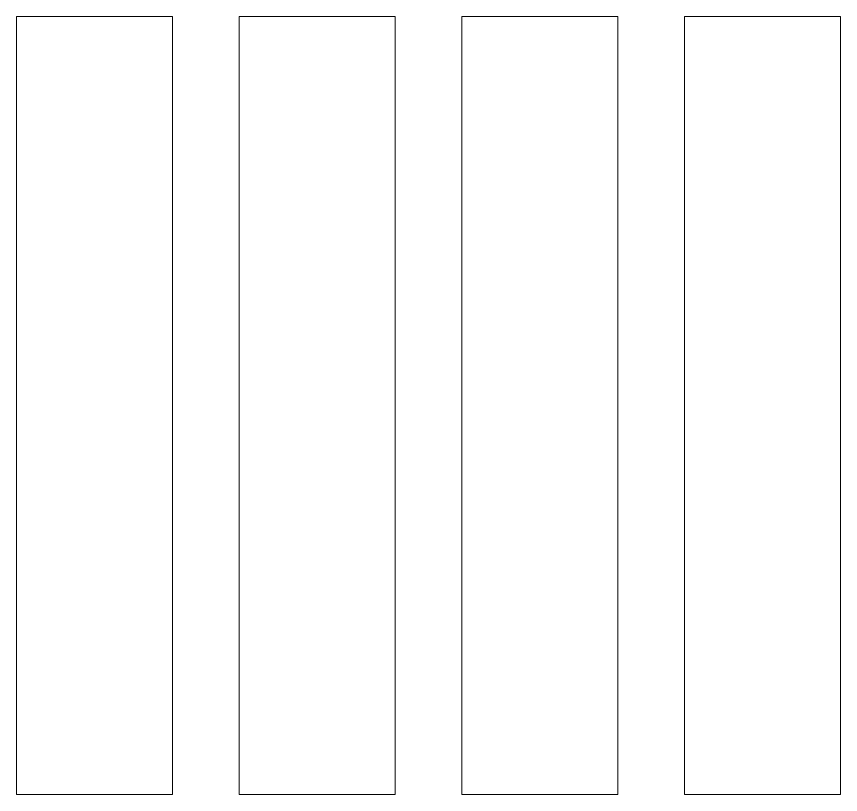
# Model space of a CAD drawing. Header units: centimetres. Extents: x -29.6 to 15.4, y -14.5 to 14.3.
# Drawn here: x 2.1 to 15.42, y -14.15 to -1.57 of the extents above; entities that cross this region are included whole.
import ezdxf

# ---------------------------------------------------------------- set-up
doc = ezdxf.new("R2010")
doc.units = ezdxf.units.CM
doc.header["$MEASUREMENT"] = 0

msp = doc.modelspace()

# ---------------------------------------------------------------- linework, layer by layer
at = {"lineweight": 9}
for points in [[(2.10328, -1.57043), (2.10328, -1.57043), (4.6233, -1.57043), (4.6233, -1.57043)], [(2.10328, -14.14942), (2.10328, -14.14942), (2.10328, -1.57043), (2.10328, -1.57043)], [(4.6233, -14.14942), (4.6233, -14.14942), (4.6233, -1.57043), (4.6233, -1.57043)], [(5.70331, -1.57043), (5.70331, -1.57043), (8.22332, -1.57043), (8.22332, -1.57043)], [(5.70331, -14.14942), (5.70331, -14.14942), (5.70331, -1.57043), (5.70331, -1.57043)], [(8.22332, -14.14942), (8.22332, -14.14942), (8.22332, -1.57043), (8.22332, -1.57043)], [(9.30333, -1.57043), (9.30333, -1.57043), (11.82334, -1.57043), (11.82334, -1.57043)], [(9.30333, -14.14942), (9.30333, -14.14942), (9.30333, -1.57043), (9.30333, -1.57043)], [(11.82334, -14.14942), (11.82334, -14.14942), (11.82334, -1.57043), (11.82334, -1.57043)], [(12.90335, -1.57043), (12.90335, -1.57043), (15.42337, -1.57043), (15.42337, -1.57043)], [(12.90335, -14.14942), (12.90335, -14.14942), (12.90335, -1.57043), (12.90335, -1.57043)], [(15.42337, -14.14942), (15.42337, -14.14942), (15.42337, -1.57043), (15.42337, -1.57043)], [(2.10328, -14.14942), (2.10328, -14.14942), (4.6233, -14.14942), (4.6233, -14.14942)], [(5.70331, -14.14942), (5.70331, -14.14942), (8.22332, -14.14942), (8.22332, -14.14942)], [(9.30333, -14.14942), (9.30333, -14.14942), (11.82334, -14.14942), (11.82334, -14.14942)], [(12.90335, -14.14942), (12.90335, -14.14942), (15.42337, -14.14942), (15.42337, -14.14942)]]:
    msp.add_open_spline(points, degree=3, dxfattribs=at)

doc.saveas('drawing.dxf')
